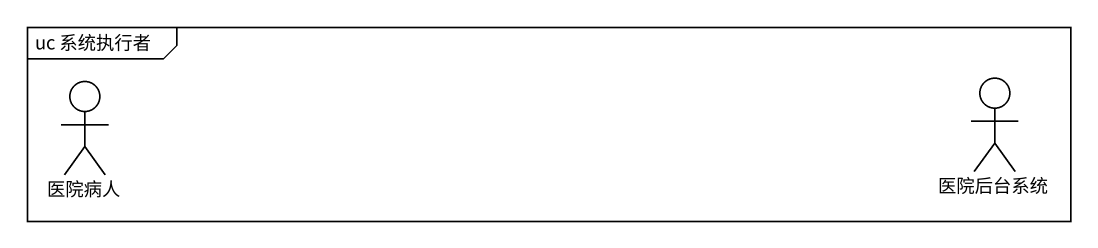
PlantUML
@startuml
mainframe uc 系统执行者
actor 医院病人
actor 医院后台系统
@enduml
